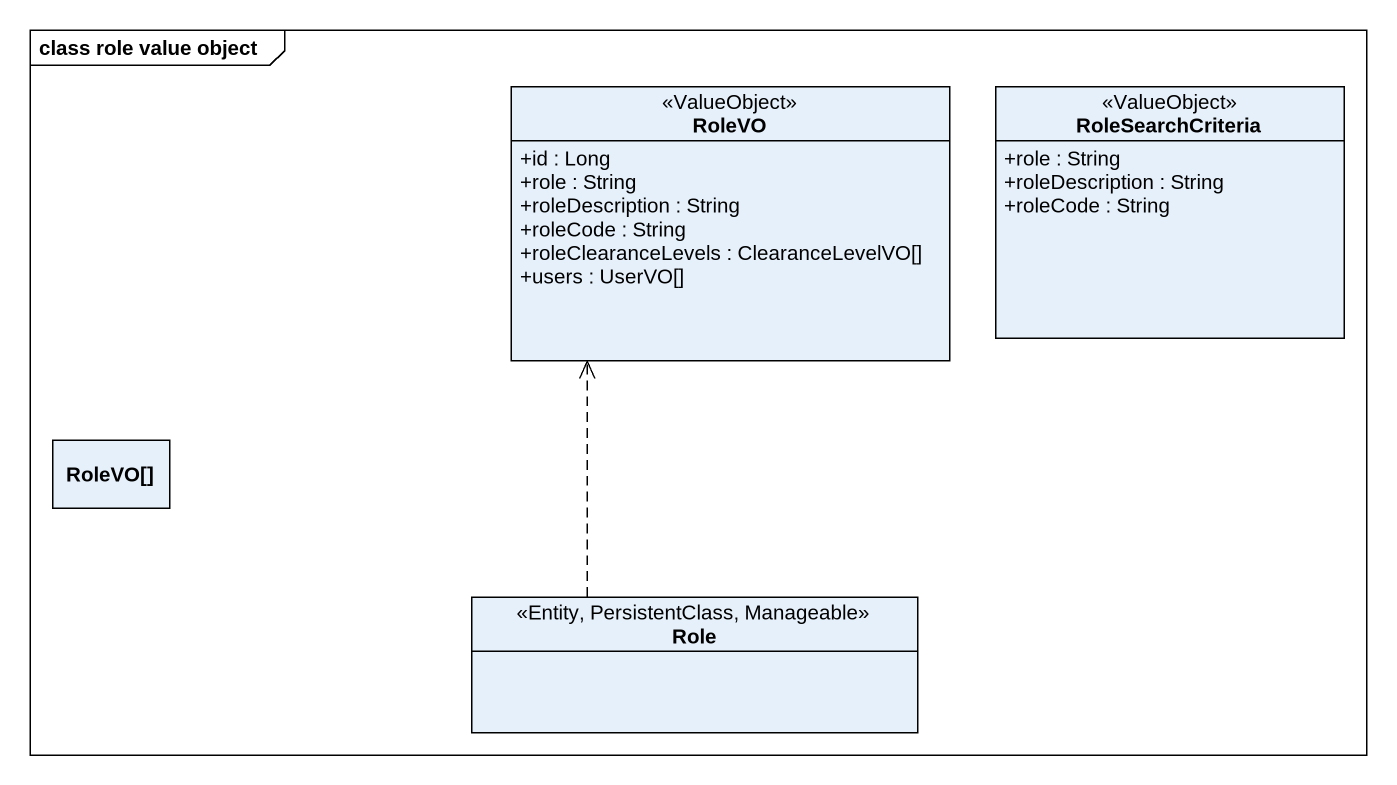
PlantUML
@startuml
mainframe class role value object
hide circle
hide empty members
skinparam classAttributeIconSize 0
class RoleVO <<ValueObject>> {
  +id : Long
  +role : String
  +roleDescription : String
  +roleCode : String
  +roleClearanceLevels : ClearanceLevelVO[]
  +users : UserVO[]
}
class RoleSearchCriteria <<ValueObject>> {
  +role : String
  +roleDescription : String
  +roleCode : String
}
class "RoleVO[]" as RoleVO_2
class Role <<Entity, PersistentClass, Manageable>>
Role .up.> RoleVO
@enduml
